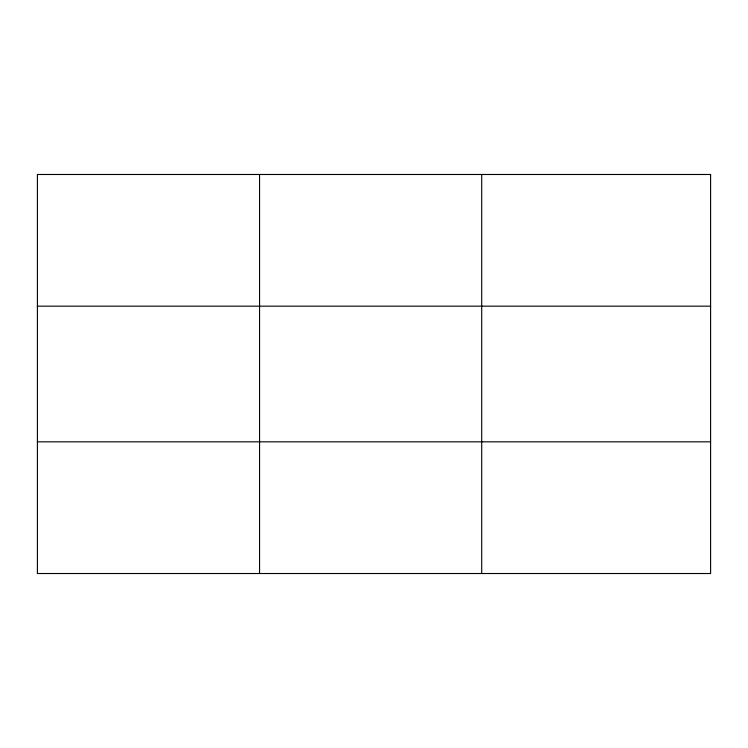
<?xml version="1.0" encoding="UTF-8"?>
<svg xmlns="http://www.w3.org/2000/svg" width="748" height="748" viewBox="0 0 748 748"><rect width="100%" height="100%" fill="white"/><g stroke="black" fill="none" stroke-linecap="round" stroke-linejoin="round"><path stroke-width="1.12" d="M37.4 306.166L710.6 306.166M37.4 441.834L710.6 441.834M481.712 174.48L481.712 573.52M259.556 174.48L259.556 573.52M710.6 174.48L37.4 174.48L37.4 573.52L710.6 573.52L710.6 174.48"/></g></svg>
